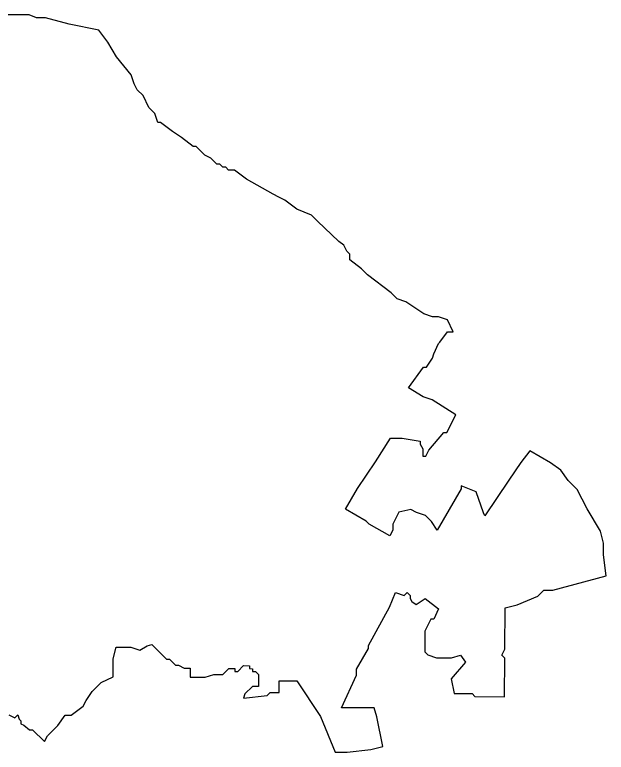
# Model space of a CAD drawing. Header units: metres. Extents: x 316348 to 324131, y 1868209 to 1873560.
# Drawn here: x 320277 to 324131, y 1868317 to 1873125 of the extents above; entities that cross this region are included whole.
import ezdxf

# ---------------------------------------------------------------- set-up
doc = ezdxf.new("R2010")
doc.units = ezdxf.units.M
doc.layers.add('VILLAGE BOUNDRY', color=10, linetype='Continuous')

msp = doc.modelspace()

# ---------------------------------------------------------------- linework, layer by layer
at = {"layer": 'VILLAGE BOUNDRY'}
msp.add_lwpolyline([(320239.3, 1868561), (320277.8, 1868541.5), (320297.3, 1868560.7), (320306.8, 1868531.6), (320316.4, 1868521.9), (320316.3, 1868502.5), (320335.6, 1868492.8), (320374.1, 1868463.6), (320393.5, 1868463.5), (320470.3, 1868385.7), (320489.9, 1868424.3), (320557.9, 1868491.5), (320606.7, 1868558.9), (320645.3, 1868558.7), (320723, 1868616.2), (320742.5, 1868654.8), (320781.6, 1868712.6), (320801, 1868731.9), (320839.9, 1868770.3), (320917.4, 1868808.5), (320918.1, 1868924.5), (320937.9, 1869001.8), (321034.6, 1869001.2), (321092.5, 1868981.5), (321140.9, 1869010.3), (321170, 1869019.8), (321266.1, 1868922.6), (321285.4, 1868922.4), (321304.7, 1868903), (321323.9, 1868883.6), (321343.2, 1868883.5), (321381.8, 1868863.9), (321420.5, 1868863.7), (321420.1, 1868805.7), (321516.8, 1868805.1), (321574.9, 1868824.1), (321632.9, 1868823.8), (321671.8, 1868862.3), (321710.5, 1868862), (321710.4, 1868842.7), (321729.7, 1868842.6), (321768.6, 1868881.1), (321807.3, 1868880.9), (321807.2, 1868861.5), (321826.5, 1868861.4), (321826.4, 1868842.1), (321845.7, 1868842), (321864.9, 1868822.5), (321864.5, 1868745.2), (321825.9, 1868745.4), (321777.2, 1868697.3), (321767.4, 1868668.4), (321922.2, 1868686.8), (321941.6, 1868706), (321999.6, 1868705.7), (322000.1, 1868783.1), (322116.1, 1868782.4), (322269.4, 1868549.5), (322364.8, 1868317), (322442.1, 1868316.5), (322596.9, 1868335), (322674.4, 1868353.9), (322636.8, 1868547.4), (322617.8, 1868605.5), (322405.1, 1868606.7), (322503, 1868818.9), (322503.2, 1868857.6), (322581.3, 1868992.5), (322581.4, 1869011.8), (322718.2, 1869262.4), (322757.4, 1869358.9), (322815.3, 1869339.2), (322834.8, 1869358.4), (322854, 1869339), (322853.9, 1869319.6), (322863.4, 1869300.2), (322892.3, 1869280.7), (322950.5, 1869319.1), (323037.2, 1869250.9), (323007.8, 1869183.4), (322988.5, 1869183.5), (322949.3, 1869106.4), (322948.6, 1868971), (322967.8, 1868951.6), (323025.7, 1868932), (323122.4, 1868931.4), (323180.5, 1868950.4), (323213.7, 1868903.4), (323121.6, 1868796.1), (323140.4, 1868699.3), (323256.4, 1868698.6), (323275.6, 1868679.2), (323469, 1868678.1), (323470.4, 1868929.5), (323451.1, 1868948.9), (323470.7, 1868987.5), (323472.3, 1869258.1), (323549.7, 1869277), (323685.4, 1869334.3), (323724.2, 1869372.7), (323782.3, 1869372.4), (324130.8, 1869467.1), (324112.3, 1869602.6), (324112.7, 1869679.9), (324093.8, 1869757.4), (324007.6, 1869902.9), (323940.6, 1870028.9), (323882.9, 1870087.3), (323835, 1870155.2), (323767.6, 1870203.9), (323632.7, 1870282), (323574.3, 1870205), (323496.3, 1870089.4), (323340.3, 1869858.3), (323330.7, 1869877.7), (323283.2, 1870013.3), (323186.7, 1870052.5), (323186.6, 1870033.2), (323030.4, 1869763.4), (322992.1, 1869821.6), (322953.6, 1869860.5), (322895.7, 1869880.2), (322857.1, 1869899.7), (322779.7, 1869880.8), (322740.6, 1869803.7), (322740.4, 1869765), (322720.8, 1869726.5), (322585.9, 1869804.5), (322566.7, 1869824), (322431.8, 1869902.1), (322509.9, 1870037), (322626.9, 1870210.4), (322724.4, 1870364.5), (322801.8, 1870364.1), (322917.7, 1870344.1), (322917.5, 1870324.7), (322936.7, 1870295.6), (322936.4, 1870247.3), (322955.8, 1870247.2), (322975.3, 1870285.7), (323072.7, 1870401.2), (323092, 1870401.1), (323150.6, 1870516.8), (322996.6, 1870614.3), (322938.6, 1870634), (322842.3, 1870692.5), (322939.7, 1870827.3), (322959.1, 1870827.2), (322998.1, 1870885), (323007.9, 1870914), (323037.3, 1870981.5), (323047, 1870991.1), (323095.7, 1871058.5), (323134.4, 1871058.2), (323096.1, 1871135.8), (323038.2, 1871155.5), (322999.6, 1871155.7), (322941.7, 1871175.3), (322826.1, 1871253.4), (322768.2, 1871273), (322729.7, 1871311.9), (322575.7, 1871428.8), (322537.3, 1871467.7), (322460.3, 1871526.1), (322460.5, 1871564.8), (322441.3, 1871584.2), (322422.2, 1871623), (322387.6, 1871645.5), (322249, 1871778.7), (322210.6, 1871817.6), (322114.1, 1871856.8), (322037.1, 1871915.2), (321998.6, 1871934.8), (321960, 1871954.3), (321786.5, 1872052), (321709.5, 1872110.4), (321670.8, 1872110.6), (321651.6, 1872130.1), (321632.3, 1872130.2), (321613, 1872149.6), (321593.7, 1872149.8), (321555.3, 1872188.6), (321516.7, 1872208.2), (321459, 1872266.5), (321439.7, 1872266.6), (321362.7, 1872325.1), (321304.9, 1872364), (321227.9, 1872422.5), (321208.6, 1872422.6), (321189.5, 1872480.7), (321151.1, 1872519.6), (321112.9, 1872597.2), (321074.4, 1872636.1), (321055.3, 1872674.8), (321036.3, 1872733), (320940.3, 1872849.5), (320882.8, 1872946.5), (320825.2, 1873024.2), (320632.2, 1873063.9), (320477.7, 1873103.5), (320419.7, 1873103.8), (320371.4, 1873123.4), (320149.1, 1873124.7)], dxfattribs=at)

doc.saveas('drawing.dxf')
